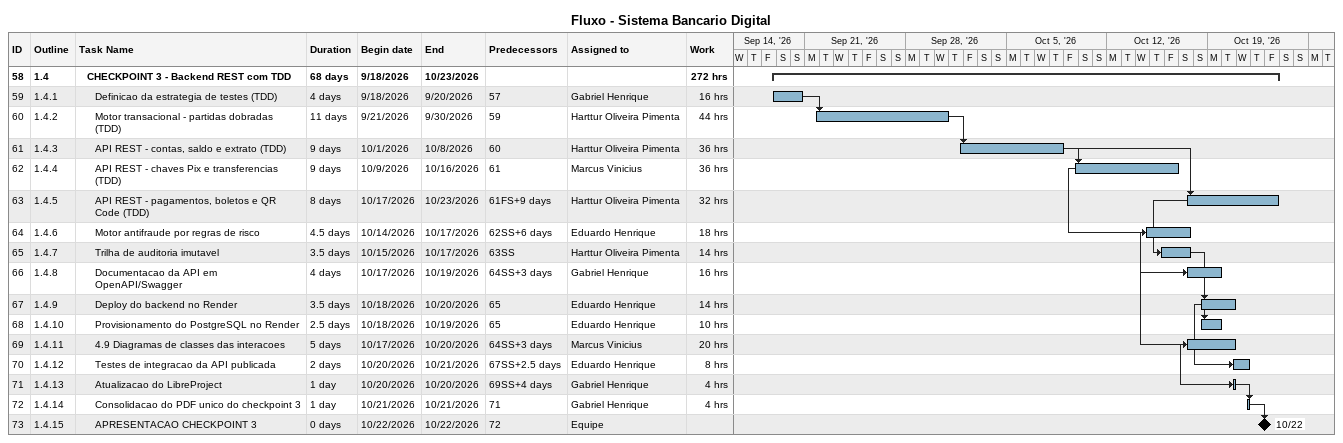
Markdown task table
Fluxo - Sistema Bancario Digital

| ID | WBS | Task | Duration | Start | Finish | Predecessors | Resources | Work (h) |
|---|---|---|---|---|---|---|---|---|
| 58 | 1.4 | **CHECKPOINT 3 - Backend REST com TDD** | 68d | 2026-09-18 | 2026-10-23 |  |  | 272 |
| 59 | 1.4.1 | Definicao da estrategia de testes (TDD) | 4d | 2026-09-18 | 2026-09-20 | 57 | Gabriel Henrique | 16 |
| 60 | 1.4.2 | Motor transacional - partidas dobradas (TDD) | 11d | 2026-09-21 | 2026-09-30 | 59 | Harttur Oliveira Pimenta | 44 |
| 61 | 1.4.3 | API REST - contas, saldo e extrato (TDD) | 9d | 2026-10-01 | 2026-10-08 | 60 | Harttur Oliveira Pimenta | 36 |
| 62 | 1.4.4 | API REST - chaves Pix e transferencias (TDD) | 9d | 2026-10-09 | 2026-10-16 | 61 | Marcus Vinicius | 36 |
| 63 | 1.4.5 | API REST - pagamentos, boletos e QR Code (TDD) | 8d | 2026-10-17 | 2026-10-23 | 61FS+9d | Harttur Oliveira Pimenta | 32 |
| 64 | 1.4.6 | Motor antifraude por regras de risco | 4.5d | 2026-10-14 | 2026-10-17 | 62SS+6d | Eduardo Henrique | 18 |
| 65 | 1.4.7 | Trilha de auditoria imutavel | 3.5d | 2026-10-15 | 2026-10-17 | 63SS | Harttur Oliveira Pimenta | 14 |
| 66 | 1.4.8 | Documentacao da API em OpenAPI/Swagger | 4d | 2026-10-17 | 2026-10-19 | 64SS+3d | Gabriel Henrique | 16 |
| 67 | 1.4.9 | Deploy do backend no Render | 3.5d | 2026-10-18 | 2026-10-20 | 65 | Eduardo Henrique | 14 |
| 68 | 1.4.10 | Provisionamento do PostgreSQL no Render | 2.5d | 2026-10-18 | 2026-10-19 | 65 | Eduardo Henrique | 10 |
| 69 | 1.4.11 | 4.9 Diagramas de classes das interacoes | 5d | 2026-10-17 | 2026-10-20 | 64SS+3d | Marcus Vinicius | 20 |
| 70 | 1.4.12 | Testes de integracao da API publicada | 2d | 2026-10-20 | 2026-10-21 | 67SS+2.5d | Eduardo Henrique | 8 |
| 71 | 1.4.13 | Atualizacao do LibreProject | 1d | 2026-10-20 | 2026-10-20 | 69SS+4d | Gabriel Henrique | 4 |
| 72 | 1.4.14 | Consolidacao do PDF unico do checkpoint 3 | 1d | 2026-10-21 | 2026-10-21 | 71 | Gabriel Henrique | 4 |
| 73 | 1.4.15 | APRESENTACAO CHECKPOINT 3 | 0d | 2026-10-22 | 2026-10-22 | 72 | Equipe |  |
